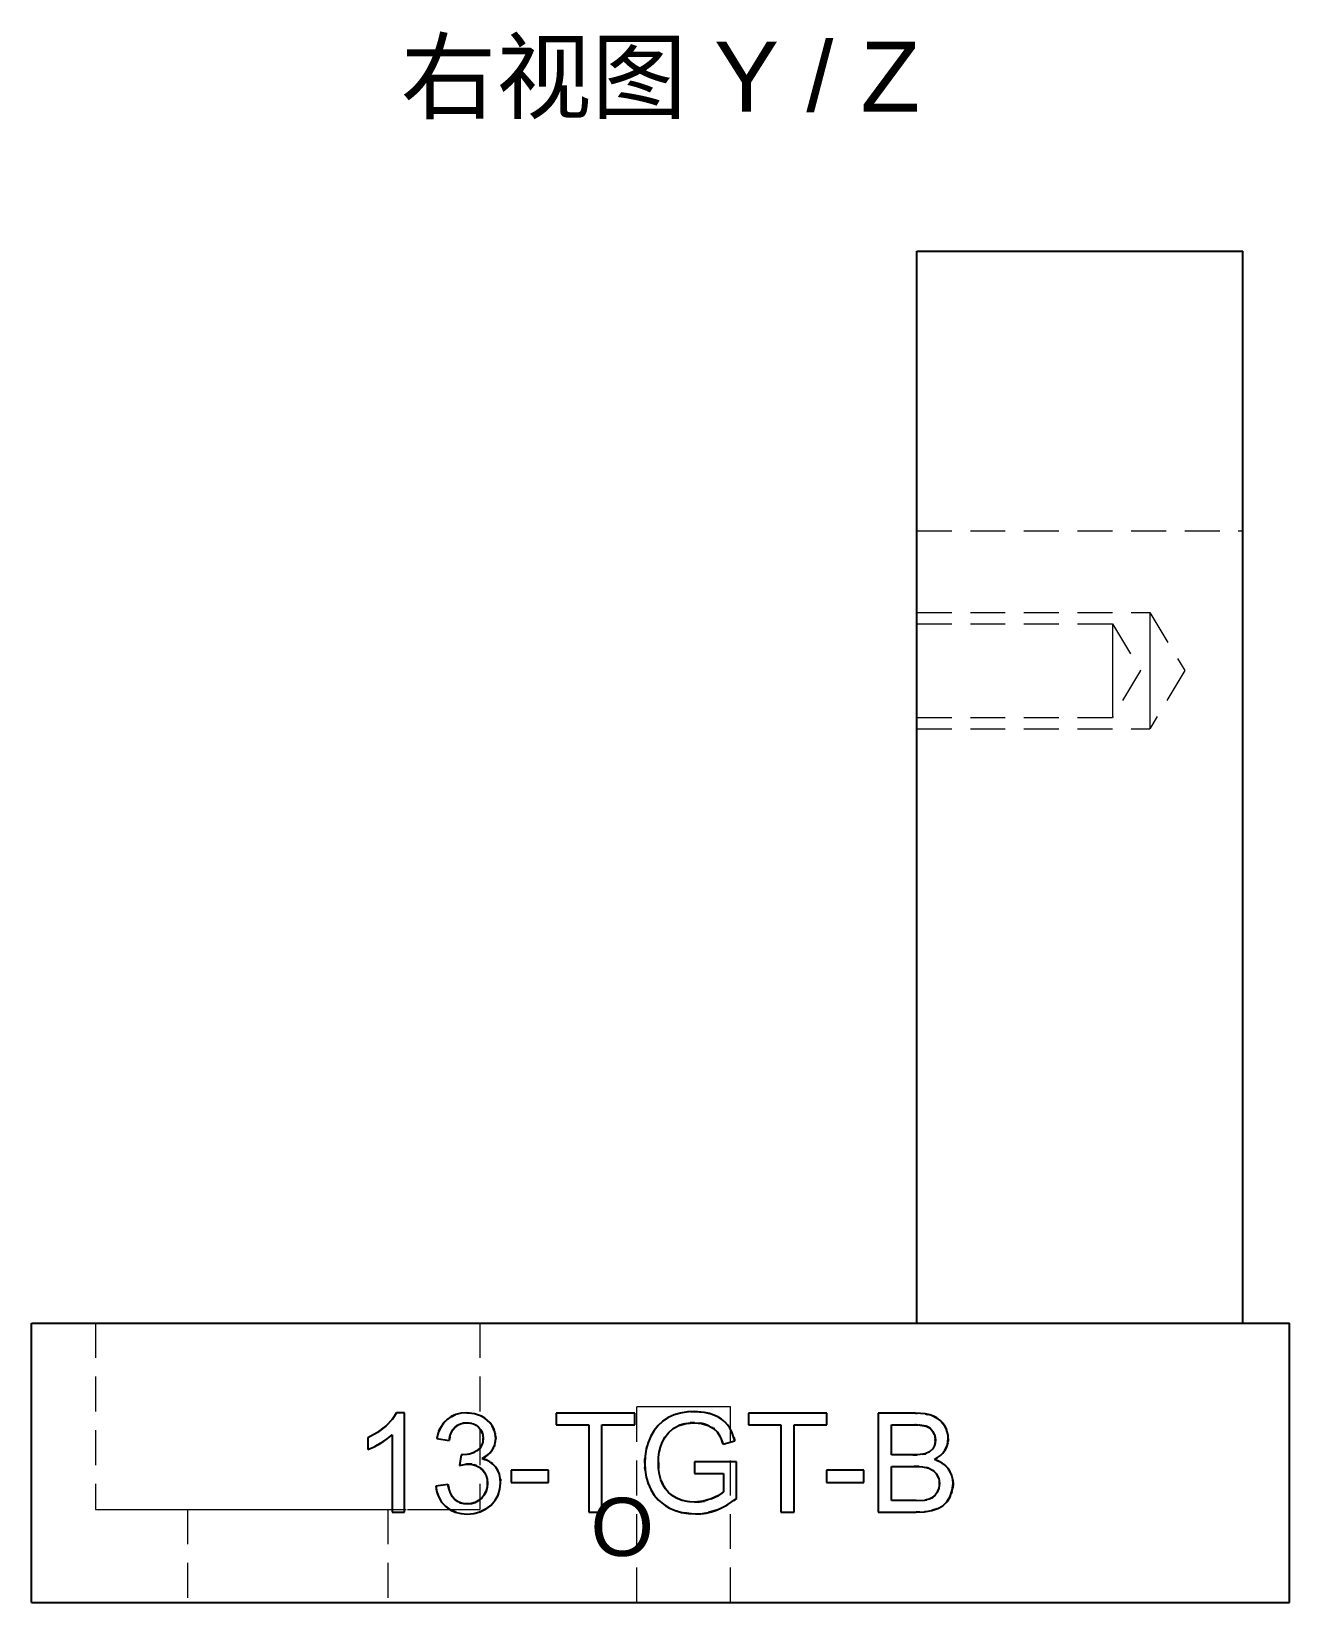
# Model space of a CAD drawing. Header units: millimetres. Extents: x 10 to 336, y 32 to 137.
# Drawn here: x 10.5 to 37.5, y 80.5 to 114.22 of the extents above; entities that cross this region are included whole.
import ezdxf
from ezdxf.enums import TextEntityAlignment as Align

# ---------------------------------------------------------------- set-up
doc = ezdxf.new("R2010")
doc.units = ezdxf.units.MM
doc.linetypes.add('WP_HIDDEN', pattern=[2.3, 1.5, -0.8])
for name, color, linetype, lineweight in [('ANNOTATIONS', 7, 'CONTINUOUS', 18), ('HIDDEN', 7, 'WP_HIDDEN', 13), ('VISIBLE', 7, 'CONTINUOUS', 25)]:
    doc.layers.add(name, color=color, linetype=linetype, lineweight=lineweight)
doc.styles.add('CJK', font='Arial Unicode.ttf')

msp = doc.modelspace()

# ---------------------------------------------------------------- linework, layer by layer
at = {"layer": 'HIDDEN', "ltscale": 0.5}
for p, q in [((29.5, 103.5), (29.5, 109.5)), ((36.5, 103.5), (36.5, 109.5)), ((29.5, 103.5), (36.5, 103.5)), ((29.5, 101.75), (34.5, 101.75)), ((29.5, 101.505), (33.7, 101.505)), ((33.7, 101.505), (34.30386, 100.5)), ((34.5, 101.75), (35.25108, 100.5)), ((34.30386, 100.5), (33.7, 99.495)), ((35.25108, 100.5), (34.5, 99.25)), ((29.5, 99.495), (33.7, 99.495)), ((29.5, 99.25), (34.5, 99.25)), ((11.875, 86.5), (11.875, 82.5)), ((20.125, 86.5), (20.125, 82.5)), ((29.5, 86.5), (36.5, 86.5)), ((23.495, 80.5), (23.495, 84.7)), ((25.505, 80.5), (25.505, 84.7)), ((13.85, 82.5), (13.85, 80.5)), ((18.15, 82.5), (18.15, 80.5))]:
    msp.add_line(p, q, dxfattribs=at)
for points in [[(29.5, 101.75), (29.5, 101.71866), (29.5, 101.62621), (29.5, 101.47729), (29.5, 101.27936), (29.5, 101.04235), (29.5, 100.77815), (29.5, 100.5), (29.5, 100.22185), (29.5, 99.95765), (29.5, 99.72064), (29.5, 99.52271), (29.5, 99.37379), (29.5, 99.28134), (29.5, 99.25)], [(29.5, 101.505), (29.5, 101.4798), (29.5, 101.40547), (29.5, 101.28574), (29.5, 101.12661), (29.5, 100.93605), (29.5, 100.72363), (29.5, 100.5), (29.5, 100.27637), (29.5, 100.06395), (29.5, 99.87339), (29.5, 99.71426), (29.5, 99.59453), (29.5, 99.5202), (29.5, 99.495)], [(33.7, 101.505), (33.7, 101.4798), (33.7, 101.40547), (33.7, 101.28574), (33.7, 101.12661), (33.7, 100.93605), (33.7, 100.72363), (33.7, 100.5), (33.7, 100.27637), (33.7, 100.06395), (33.7, 99.87339), (33.7, 99.71426), (33.7, 99.59453), (33.7, 99.5202), (33.7, 99.495)], [(34.5, 101.75), (34.5, 101.71866), (34.5, 101.62621), (34.5, 101.47729), (34.5, 101.27936), (34.5, 101.04235), (34.5, 100.77815), (34.5, 100.5), (34.5, 100.22185), (34.5, 99.95765), (34.5, 99.72064), (34.5, 99.52271), (34.5, 99.37379), (34.5, 99.28134), (34.5, 99.25)], [(11.875, 86.5), (11.97842, 86.5), (12.2835, 86.5), (12.77495, 86.5), (13.4281, 86.5), (14.21023, 86.5), (15.0821, 86.5), (16, 86.5), (16.9179, 86.5), (17.78977, 86.5), (18.5719, 86.5), (19.22505, 86.5), (19.7165, 86.5), (20.02158, 86.5), (20.125, 86.5)], [(25.505, 84.7), (25.4798, 84.7), (25.40547, 84.7), (25.28574, 84.7), (25.12661, 84.7), (24.93605, 84.7), (24.72363, 84.7), (24.5, 84.7), (24.27637, 84.7), (24.06395, 84.7), (23.87339, 84.7), (23.71426, 84.7), (23.59453, 84.7), (23.5202, 84.7), (23.495, 84.7)], [(18.16936, 84.34927), (18.29122, 84.49468)], [(19.27435, 84.24448), (19.35347, 84.36308)], [(19.60231, 84.53402), (19.71602, 84.56284), (19.84074, 84.57245)], [(19.7527, 84.34765), (19.67345, 84.31913)], [(19.93188, 84.5671), (20.05025, 84.54245), (20.16124, 84.49776)], [(20.05621, 84.29755), (20.005, 84.32648), (19.94816, 84.34603)], [(20.16124, 84.49776), (20.20311, 84.47444)], [(20.21005, 84.47017), (20.31105, 84.38973)], [(20.31672, 84.38389), (20.3853, 84.294)], [(23.79334, 84.06994), (23.86451, 84.19453), (23.9496, 84.30218)], [(24.16678, 84.46948), (24.29455, 84.52708), (24.43176, 84.56803)], [(24.39591, 84.30053), (24.29415, 84.2489)], [(24.43947, 84.56977), (24.61792, 84.59591)], [(24.54212, 84.34322), (24.51308, 84.3373)], [(24.63448, 84.35544), (24.5541, 84.34535)], [(24.61792, 84.59591), (24.6438, 84.59763)], [(24.84062, 84.35216), (24.72947, 84.35926)], [(24.86597, 84.34838), (24.84572, 84.35147)], [(24.92332, 84.33647), (24.92332, 84.33647)], [(24.92431, 84.58524), (24.9692, 84.57722)], [(24.94507, 84.33065), (24.94038, 84.33197)], [(25.12231, 84.25015), (25.02241, 84.30343)], [(25.04945, 84.55787), (25.14496, 84.52531)], [(25.14496, 84.52531), (25.20651, 84.49797)], [(25.21988, 84.49125), (25.26489, 84.46623)], [(25.27444, 84.46039), (25.38355, 84.37612)], [(25.43718, 84.31721), (25.51498, 84.19509), (25.57594, 84.04605)], [(29.45607, 84.31192), (29.37891, 84.31285)], [(29.4841, 84.31103), (29.46917, 84.31154)], [(29.50088, 84.31034), (29.50088, 84.31034)], [(29.51686, 84.56313), (29.6889, 84.54776)], [(29.5414, 84.30805), (29.52185, 84.30927)], [(29.56821, 84.30597), (29.56821, 84.30597)], [(29.73156, 84.53974), (29.82115, 84.51492)], [(29.94699, 84.452), (29.99309, 84.41663)], [(30.00541, 84.40561), (30.03197, 84.37906)], [(17.72195, 84.03876), (17.92614, 84.15194)], [(18.12323, 84.00268), (18.0645, 83.96295)], [(18.24403, 84.10112), (18.12773, 84.00589)], [(19.20119, 84.02136), (19.24621, 84.18216)], [(19.53621, 84.19265), (19.50253, 84.12669), (19.47723, 84.04967)], [(20.12114, 83.8086), (20.17019, 83.8879), (20.19288, 83.98583)], [(20.19459, 84.02571), (20.18025, 84.12875)], [(20.42708, 84.2096), (20.45002, 84.13539)], [(20.46289, 84.01991), (20.45734, 83.94632), (20.44071, 83.87642)], [(20.45431, 84.11456), (20.45978, 84.0773)], [(23.70968, 83.84591), (23.74622, 83.95961), (23.79334, 84.06994)], [(24.07429, 84.01592), (24.03481, 83.93579)], [(24.14249, 84.11517), (24.09504, 84.04996)], [(24.28345, 84.24219), (24.27114, 84.23411)], [(25.12697, 84.24699), (25.12696, 84.24699)], [(25.14423, 84.23458), (25.1398, 84.23787)], [(25.19015, 84.19491), (25.1561, 84.22535)], [(25.31835, 83.9781), (25.28279, 84.06104)], [(29.6555, 84.29454), (29.64955, 84.29564)], [(29.84733, 84.17291), (29.78622, 84.2403)], [(29.8437, 83.80092), (29.88175, 83.87545), (29.89758, 83.96538)], [(29.89757, 84.00772), (29.87964, 84.10497)], [(30.1399, 84.20499), (30.16887, 84.09895)], [(30.17207, 83.9655), (30.1669, 83.93099)], [(30.17044, 84.08833), (30.17508, 84.01991)], [(17.85987, 83.84672), (17.72195, 83.78642)], [(17.86977, 83.85168), (17.8648, 83.84918)], [(19.74639, 83.67088), (19.76098, 83.6704)], [(19.76098, 83.6704), (19.88105, 83.68257)], [(20.00644, 83.72608), (20.06117, 83.75742)], [(20.35403, 83.72275), (20.3003, 83.67007), (20.23607, 83.62425)], [(20.42893, 83.84451), (20.41555, 83.81525)], [(23.6667, 83.58637), (23.70005, 83.80813)], [(23.97415, 83.73158), (23.95873, 83.62189), (23.95359, 83.50798)], [(24.03481, 83.93579), (23.98016, 83.76082)], [(29.50736, 83.67221), (29.63264, 83.68391)], [(29.697, 83.6998), (29.76922, 83.73312)], [(29.7718, 83.73472), (29.8437, 83.80092)], [(30.06836, 83.71672), (30.01133, 83.6571), (29.942, 83.60504)], [(30.16187, 83.90753), (30.14447, 83.8511)], [(19.82297, 83.47019), (19.68991, 83.44417)], [(19.99566, 83.45822), (19.95307, 83.46716)], [(20.1076, 83.40914), (20.04696, 83.44095)], [(20.20604, 83.6071), (20.16994, 83.58919)], [(20.24628, 83.56647), (20.35437, 83.51136)], [(20.39182, 83.48315), (20.46289, 83.40864)], [(20.46289, 83.40864), (20.51364, 83.32552), (20.54766, 83.23135)], [(23.66608, 83.40441), (23.66355, 83.49057)], [(23.73519, 83.05905), (23.69496, 83.19753), (23.67108, 83.34345)], [(23.95889, 83.38076), (23.97953, 83.23995), (24.01575, 83.11392)], [(29.7013, 83.39859), (29.54933, 83.41687)], [(29.84729, 83.33943), (29.75669, 83.38398)], [(29.92693, 83.59569), (29.87779, 83.56889)], [(29.87779, 83.56889), (29.92544, 83.5532)], [(29.92564, 83.26071), (29.88131, 83.31201)], [(29.98894, 83.52608), (30.07092, 83.47688)], [(30.17436, 83.37601), (30.23163, 83.28039), (30.26619, 83.17398)], [(19.3294, 82.62449), (19.27006, 82.70521), (19.22456, 82.79453), (19.1929, 82.89244), (19.17508, 82.99895)], [(19.45582, 82.95276), (19.49016, 82.85735), (19.53321, 82.77904)], [(20.28417, 83.13881), (20.26895, 83.20176), (20.24454, 83.25977)], [(20.5673, 83.06566), (20.55461, 82.93174), (20.51655, 82.80842), (20.4531, 82.69571), (20.36427, 82.59361)], [(20.54766, 83.23133), (20.56313, 83.14528)], [(20.56568, 83.1159), (20.5673, 83.06566)], [(23.79407, 82.92353), (23.74214, 83.04023)], [(24.05148, 83.0323), (24.11565, 82.92972)], [(29.97065, 82.93827), (29.9861, 83.03334)], [(29.98474, 83.09413), (29.97167, 83.164)], [(30.27156, 82.9604), (30.24926, 82.86182)], [(30.26619, 83.17398), (30.26938, 83.1573)], [(19.66077, 82.66262), (19.68346, 82.65116)], [(19.72874, 82.63383), (19.85234, 82.61608)], [(20.16341, 82.7437), (20.21473, 82.80513)], [(20.262, 82.89534), (20.26529, 82.90443)], [(23.83423, 82.85296), (23.79407, 82.92353)], [(23.91808, 82.74018), (23.85127, 82.82683)], [(23.97202, 82.68394), (23.93202, 82.72466)], [(24.10593, 82.57895), (23.97426, 82.68181)], [(24.11565, 82.92971), (24.12729, 82.91485)], [(24.16366, 82.87367), (24.21686, 82.82475)], [(24.25318, 82.79731), (24.33645, 82.74806)], [(24.59181, 82.66624), (24.73382, 82.65524)], [(24.94148, 82.67859), (25.09057, 82.72558)], [(25.24376, 82.79838), (25.31482, 82.84388)], [(25.56553, 82.68432), (25.44399, 82.60329)], [(29.71374, 82.70698), (29.78618, 82.73058)], [(29.883, 82.79254), (29.92756, 82.84662)], [(30.12089, 82.63485), (30.05906, 82.57838)], [(30.15647, 82.67853), (30.13166, 82.64707)], [(30.24392, 82.8457), (30.21496, 82.77633)], [(11.875, 82.5), (11.97842, 82.5), (12.2835, 82.5), (12.77495, 82.5), (13.4281, 82.5), (14.21023, 82.5), (15.0821, 82.5), (16, 82.5), (16.9179, 82.5), (17.78977, 82.5), (18.5719, 82.5), (19.22505, 82.5), (19.7165, 82.5), (20.02158, 82.5), (20.125, 82.5)], [(13.85, 82.5), (13.9039, 82.5), (14.06292, 82.5), (14.31906, 82.5), (14.6595, 82.5), (15.06715, 82.5), (15.52158, 82.5), (16, 82.5), (16.47842, 82.5), (16.93285, 82.5), (17.3405, 82.5), (17.68094, 82.5), (17.93708, 82.5), (18.0961, 82.5), (18.15, 82.5)], [(19.85089, 82.4), (19.72864, 82.4086), (19.6162, 82.43442)], [(20.11364, 82.44095), (19.98794, 82.41024), (19.85089, 82.4)], [(24.32508, 82.47217), (24.18055, 82.5356)], [(24.49749, 82.42497), (24.36166, 82.45975)], [(24.74977, 82.40145), (24.66857, 82.40376)], [(25.03053, 82.43293), (24.89124, 82.40932), (24.74977, 82.40145)], [(25.4009, 82.57811), (25.20224, 82.48484)], [(29.67503, 82.44706), (29.56301, 82.43916)], [(29.8263, 82.47324), (29.69385, 82.4492)], [(30.05906, 82.57838), (29.93555, 82.5091)], [(13.85, 80.5), (13.9039, 80.5), (14.06292, 80.5), (14.31906, 80.5), (14.6595, 80.5), (15.06715, 80.5), (15.52158, 80.5), (16, 80.5), (16.47842, 80.5), (16.93285, 80.5), (17.3405, 80.5), (17.68094, 80.5), (17.93708, 80.5), (18.0961, 80.5), (18.15, 80.5)], [(25.505, 80.5), (25.4798, 80.5), (25.40547, 80.5), (25.28574, 80.5), (25.12661, 80.5), (24.93605, 80.5), (24.72363, 80.5), (24.5, 80.5), (24.27637, 80.5), (24.06395, 80.5), (23.87339, 80.5), (23.71426, 80.5), (23.59453, 80.5), (23.5202, 80.5), (23.495, 80.5)]]:
    msp.add_lwpolyline(points, dxfattribs=at)
at = {"layer": 'VISIBLE'}
for p, q in [((29.5, 86.5), (29.5, 109.5)), ((29.5, 109.5), (36.5, 109.5)), ((36.5, 86.5), (36.5, 109.5)), ((10.5, 80.5), (10.5, 86.5)), ((10.5, 86.5), (37.5, 86.5)), ((37.5, 80.5), (37.5, 86.5)), ((18.50508, 84.57245), (18.33685, 84.57245)), ((18.50508, 82.43771), (18.50508, 84.57245)), ((21.76084, 84.56374), (21.76084, 84.31285)), ((23.44601, 84.56374), (21.76084, 84.56374)), ((21.76084, 84.31285), (22.46131, 84.31285)), ((22.46131, 84.31285), (22.46131, 82.43771)), ((22.74265, 84.31285), (23.44601, 84.31285)), ((22.74265, 82.43771), (22.74265, 84.31285)), ((23.44601, 84.31285), (23.44601, 84.56374)), ((25.8853, 84.56374), (25.8853, 84.31285)), ((27.57047, 84.56374), (25.8853, 84.56374)), ((25.8853, 84.31285), (26.58576, 84.31285)), ((26.58576, 84.31285), (26.58576, 82.43771)), ((26.86711, 84.31285), (27.57047, 84.31285)), ((26.86711, 82.43771), (26.86711, 84.31285)), ((27.57047, 84.31285), (27.57047, 84.56374)), ((29.47027, 84.56374), (28.67264, 84.56374)), ((28.67264, 84.56374), (28.67264, 82.43771)), ((28.95399, 83.6704), (28.95399, 84.31285)), ((28.95399, 84.31285), (29.37891, 84.31285)), ((17.72195, 84.03876), (17.72195, 83.78642)), ((18.24403, 84.10112), (18.24403, 82.43771)), ((19.20119, 84.02136), (19.46223, 83.97495)), ((25.34436, 83.89954), (25.59815, 83.96915)), ((19.71892, 83.6733), (19.68991, 83.44417)), ((29.41371, 83.6704), (28.95399, 83.6704)), ((21.59842, 83.3383), (20.79644, 83.3383)), ((20.79644, 83.3383), (20.79644, 83.07581)), ((21.59842, 83.07581), (21.59842, 83.3383)), ((25.63006, 83.52248), (24.72947, 83.52103)), ((24.72947, 83.52103), (24.72947, 83.27159)), ((25.63006, 82.73355), (25.63006, 83.52248)), ((28.36229, 83.3383), (27.56032, 83.3383)), ((27.56032, 83.3383), (27.56032, 83.07581)), ((28.36229, 83.07581), (28.36229, 83.3383)), ((28.95399, 82.6886), (28.95399, 83.41951)), ((28.95399, 83.41951), (29.44562, 83.41951)), ((19.43612, 83.03375), (19.17508, 82.99895)), ((20.79644, 83.07581), (21.59842, 83.07581)), ((24.72947, 83.27159), (25.35452, 83.27159)), ((25.35452, 83.27159), (25.35452, 82.87568)), ((27.56032, 83.07581), (28.36229, 83.07581)), ((29.48332, 82.6886), (28.95399, 82.6886)), ((18.24403, 82.43771), (18.50508, 82.43771)), ((22.46131, 82.43771), (22.74265, 82.43771)), ((26.58576, 82.43771), (26.86711, 82.43771)), ((28.67264, 82.43771), (29.48332, 82.43771)), ((10.5, 80.5), (37.5, 80.5))]:
    msp.add_line(p, q, dxfattribs=at)
for points in [[(18.33685, 84.57245), (18.2435, 84.43096), (18.10481, 84.2882)], [(18.10481, 84.2882), (18.16936, 84.34927)], [(18.29122, 84.49468), (18.33685, 84.57245)], [(19.41872, 84.42815), (19.34077, 84.34771), (19.27854, 84.2525), (19.23211, 84.14335), (19.20119, 84.02136)], [(19.35347, 84.36308), (19.41872, 84.42815)], [(19.84074, 84.57245), (19.72107, 84.56363), (19.61029, 84.53679), (19.50929, 84.4916), (19.41872, 84.42815)], [(19.41872, 84.42815), (19.50568, 84.48953), (19.60231, 84.53402)], [(19.59275, 84.2621), (19.64675, 84.30402), (19.70717, 84.33397), (19.77385, 84.35188), (19.84654, 84.35781)], [(19.67345, 84.31913), (19.59275, 84.2621)], [(19.84654, 84.35781), (19.7527, 84.34765)], [(20.16124, 84.49776), (20.00764, 84.55383), (19.84074, 84.57245)], [(19.84074, 84.57245), (19.93188, 84.5671)], [(19.84654, 84.35781), (19.91951, 84.35198), (19.98581, 84.33436), (20.04518, 84.30487), (20.09743, 84.26355)], [(19.94816, 84.34603), (19.84654, 84.35781)], [(20.09743, 84.26355), (20.05621, 84.29755)], [(20.3853, 84.294), (20.3421, 84.35526), (20.29027, 84.40968), (20.22992, 84.45719), (20.16124, 84.49776)], [(20.20311, 84.47444), (20.21005, 84.47017)], [(20.31105, 84.38973), (20.31672, 84.38389)], [(24.16678, 84.46948), (24.05161, 84.39521), (23.95068, 84.30335), (23.86454, 84.19458), (23.79334, 84.06994)], [(23.9496, 84.30218), (24.05092, 84.39467), (24.16678, 84.46948)], [(24.72802, 84.6), (24.57617, 84.59209), (24.43147, 84.56796), (24.29476, 84.52716), (24.16678, 84.46948)], [(24.16895, 84.14608), (24.26919, 84.23279), (24.39591, 84.30053)], [(24.39591, 84.30053), (24.55068, 84.34476), (24.72947, 84.35926)], [(24.51308, 84.3373), (24.39591, 84.30053)], [(24.43176, 84.56803), (24.43947, 84.56977)], [(24.5541, 84.34535), (24.54212, 84.34322)], [(24.61792, 84.59591), (24.61792, 84.59591)], [(24.72947, 84.35926), (24.63448, 84.35544)], [(24.6438, 84.59763), (24.72802, 84.6)], [(25.14496, 84.52531), (25.04828, 84.5582), (24.94641, 84.58153), (24.72802, 84.6)], [(24.72802, 84.6), (24.92431, 84.58524)], [(24.72947, 84.35926), (24.88283, 84.34537), (25.02241, 84.30343)], [(24.84572, 84.35147), (24.84062, 84.35216)], [(24.92332, 84.33647), (24.86597, 84.34838)], [(24.94038, 84.33197), (24.92332, 84.33647)], [(25.02241, 84.30343), (24.94507, 84.33065)], [(24.9692, 84.57722), (25.04945, 84.55787)], [(25.02241, 84.30343), (25.13883, 84.23859), (25.22544, 84.15478)], [(25.43718, 84.31721), (25.37881, 84.38063), (25.31046, 84.43646), (25.2324, 84.48468), (25.14496, 84.52531)], [(25.20651, 84.49797), (25.21988, 84.49125)], [(25.26489, 84.46623), (25.27444, 84.46039)], [(25.38355, 84.37612), (25.43718, 84.31721)], [(25.59815, 83.96915), (25.53106, 84.16196), (25.48751, 84.24448), (25.43718, 84.31721)], [(29.37891, 84.31285), (29.5712, 84.30571), (29.70231, 84.28312)], [(29.46917, 84.31154), (29.45607, 84.31192)], [(29.86111, 84.49921), (29.77972, 84.52794), (29.68697, 84.54807), (29.47027, 84.56374)], [(29.47027, 84.56374), (29.51686, 84.56313)], [(29.50088, 84.31034), (29.4841, 84.31103)], [(29.52185, 84.30927), (29.50088, 84.31034)], [(29.56821, 84.30597), (29.5414, 84.30805)], [(29.64955, 84.29564), (29.56821, 84.30597)], [(29.6889, 84.54776), (29.73156, 84.53974)], [(29.82115, 84.51492), (29.86111, 84.49921)], [(30.09169, 84.30053), (30.04603, 84.36323), (29.99231, 84.41731), (29.93061, 84.46266), (29.86111, 84.49921)], [(29.86111, 84.49921), (29.94699, 84.452)], [(29.99309, 84.41663), (30.00541, 84.40561)], [(30.03197, 84.37906), (30.09169, 84.30053)], [(30.17508, 84.01991), (30.16985, 84.09249), (30.15417, 84.16352), (30.12808, 84.2329), (30.09169, 84.30053)], [(30.09169, 84.30053), (30.1399, 84.20499)], [(18.10481, 84.2882), (17.92635, 84.15208), (17.72195, 84.03876)], [(17.92614, 84.15194), (18.10481, 84.2882)], [(17.99677, 83.92129), (18.13426, 84.01061), (18.24403, 84.10112)], [(18.0645, 83.96295), (17.99677, 83.92129)], [(18.12773, 84.00589), (18.12323, 84.00268)], [(19.24621, 84.18216), (19.27435, 84.24448)], [(19.46223, 83.97495), (19.48094, 84.06353), (19.50883, 84.14128), (19.54608, 84.20761), (19.59275, 84.2621)], [(19.47723, 84.04967), (19.46223, 83.97495)], [(19.59275, 84.2621), (19.53621, 84.19265)], [(20.19459, 84.02571), (20.18639, 83.9416), (20.16147, 83.86845), (20.11965, 83.80693), (20.06117, 83.75742)], [(20.09743, 84.26355), (20.13995, 84.21332), (20.17036, 84.15683), (20.18856, 84.09422), (20.19459, 84.02571)], [(20.18025, 84.12875), (20.14805, 84.20082), (20.09743, 84.26355)], [(20.19288, 83.98583), (20.19459, 84.02571)], [(20.46289, 84.01991), (20.44346, 84.16105), (20.3853, 84.294)], [(20.3853, 84.294), (20.42708, 84.2096)], [(20.38893, 83.76902), (20.44441, 83.88834), (20.46289, 84.01991)], [(20.45002, 84.13539), (20.45431, 84.11456)], [(20.45978, 84.0773), (20.46289, 84.01991)], [(23.79334, 84.06994), (23.73645, 83.93254), (23.69583, 83.78983), (23.67157, 83.64232), (23.66355, 83.49057)], [(24.03481, 83.93579), (24.09231, 84.04571), (24.16895, 84.14608)], [(24.09504, 84.04996), (24.07429, 84.01592)], [(24.16895, 84.14608), (24.14249, 84.11517)], [(24.27114, 84.23411), (24.16895, 84.14608)], [(24.29415, 84.2489), (24.28345, 84.24219)], [(25.12696, 84.24699), (25.12231, 84.25015)], [(25.1398, 84.23787), (25.12697, 84.24699)], [(25.1561, 84.22535), (25.14423, 84.23458)], [(25.22544, 84.15478), (25.19015, 84.19491)], [(25.22544, 84.15478), (25.29112, 84.04367), (25.34436, 83.89954)], [(25.28279, 84.06104), (25.22544, 84.15478)], [(25.34436, 83.89954), (25.31835, 83.9781)], [(25.57594, 84.04605), (25.59815, 83.96915)], [(29.70231, 84.28312), (29.6555, 84.29454)], [(29.78622, 84.2403), (29.70231, 84.28312)], [(29.70231, 84.28312), (29.78567, 84.24072), (29.84733, 84.17291)], [(29.89809, 83.98655), (29.88455, 83.88449), (29.8437, 83.80092)], [(29.87964, 84.10497), (29.84733, 84.17291)], [(29.84733, 84.17291), (29.88543, 84.08598), (29.89809, 83.98655)], [(29.89809, 83.98655), (29.89757, 84.00772)], [(29.89758, 83.96538), (29.89809, 83.98655)], [(30.10112, 83.76322), (30.15657, 83.88749), (30.17508, 84.01991)], [(30.16887, 84.09895), (30.17044, 84.08833)], [(30.17508, 84.01991), (30.17207, 83.9655)], [(17.72195, 83.78642), (17.85248, 83.84307), (17.99677, 83.92129)], [(17.8648, 83.84918), (17.85987, 83.84672)], [(17.99677, 83.92129), (17.86977, 83.85168)], [(19.76098, 83.6704), (19.71892, 83.6733)], [(19.71892, 83.6733), (19.74639, 83.67088)], [(20.06117, 83.75742), (19.99233, 83.71933), (19.91925, 83.69211), (19.84207, 83.67581), (19.76098, 83.6704)], [(19.88105, 83.68257), (20.00644, 83.72608)], [(20.06117, 83.75742), (20.12114, 83.8086)], [(20.16994, 83.58919), (20.29683, 83.6672), (20.34731, 83.71515), (20.38893, 83.76902)], [(20.23607, 83.62425), (20.20604, 83.6071)], [(20.38893, 83.76902), (20.35403, 83.72275)], [(20.41555, 83.81525), (20.38893, 83.76902)], [(20.44071, 83.87642), (20.42893, 83.84451)], [(23.70005, 83.80813), (23.70968, 83.84591)], [(23.95359, 83.50798), (23.95861, 83.62056), (23.97377, 83.72954), (23.99915, 83.83468), (24.03481, 83.93579)], [(23.98016, 83.76082), (23.97415, 83.73158)], [(29.682, 83.69506), (29.57259, 83.67641), (29.41371, 83.6704)], [(29.41371, 83.6704), (29.50736, 83.67221)], [(29.63264, 83.68391), (29.682, 83.69506)], [(29.8437, 83.80092), (29.77593, 83.73737), (29.682, 83.69506)], [(29.682, 83.69506), (29.697, 83.6998)], [(29.76922, 83.73312), (29.7718, 83.73472)], [(29.87779, 83.56889), (30.0079, 83.6541), (30.05922, 83.70569), (30.10112, 83.76322)], [(30.10112, 83.76322), (30.06836, 83.71672)], [(30.14447, 83.8511), (30.10112, 83.76322)], [(30.1669, 83.93099), (30.16187, 83.90753)], [(19.68991, 83.44417), (19.79073, 83.46587), (19.87409, 83.47317)], [(19.87409, 83.47317), (19.82297, 83.47019)], [(19.87409, 83.47317), (19.96028, 83.46596), (20.03905, 83.44413), (20.11001, 83.40758), (20.17284, 83.35643)], [(19.95307, 83.46716), (19.87409, 83.47317)], [(20.04696, 83.44095), (19.99566, 83.45822)], [(20.17284, 83.35643), (20.1076, 83.40914)], [(20.46289, 83.40864), (20.40521, 83.47151), (20.33694, 83.52261), (20.25837, 83.56182), (20.16994, 83.58919)], [(20.16994, 83.58919), (20.24628, 83.56647)], [(20.17284, 83.35643), (20.22429, 83.29403), (20.26107, 83.22358), (20.28305, 83.14539), (20.29031, 83.05985)], [(20.24454, 83.25977), (20.17284, 83.35643)], [(20.35437, 83.51136), (20.39182, 83.48315)], [(20.5673, 83.06566), (20.56091, 83.16337), (20.54149, 83.2534), (20.50883, 83.33529), (20.46289, 83.40864)], [(23.66355, 83.49057), (23.6667, 83.58637)], [(23.66355, 83.49057), (23.67152, 83.33932), (23.69577, 83.19395), (23.7366, 83.05514), (23.79407, 82.92353)], [(23.67108, 83.34345), (23.66608, 83.40441)], [(24.05148, 83.0323), (24.00795, 83.1359), (23.97739, 83.25025), (23.95944, 83.37456), (23.95359, 83.50798)], [(23.95359, 83.50798), (23.95889, 83.38076)], [(29.54933, 83.41687), (29.44562, 83.41951)], [(29.44562, 83.41951), (29.6229, 83.41086), (29.75669, 83.38398)], [(29.75669, 83.38398), (29.7013, 83.39859)], [(29.75669, 83.38398), (29.85289, 83.33544), (29.92564, 83.26071)], [(29.88131, 83.31201), (29.84729, 83.33943)], [(30.17436, 83.37601), (30.11657, 83.43952), (30.04764, 83.49286), (29.96789, 83.53596), (29.87779, 83.56889)], [(29.92544, 83.5532), (29.98894, 83.52608)], [(29.942, 83.60504), (29.92693, 83.59569)], [(30.07092, 83.47688), (30.12661, 83.43), (30.17436, 83.37601)], [(30.27805, 83.05405), (30.27163, 83.14336), (30.25224, 83.22699), (30.2198, 83.30462), (30.17436, 83.37601)], [(19.17508, 82.99895), (19.19777, 82.87349), (19.2405, 82.759), (19.30342, 82.65652), (19.38609, 82.56678)], [(19.58912, 82.71397), (19.53821, 82.77183), (19.49584, 82.84499), (19.46189, 82.93262), (19.43612, 83.03375)], [(19.43612, 83.03375), (19.45582, 82.95276)], [(20.29031, 83.05985), (20.28245, 82.96977), (20.25868, 82.88677), (20.21893, 82.81131), (20.16341, 82.7437)], [(20.26529, 82.90443), (20.28405, 82.97914), (20.29031, 83.05985)], [(20.29031, 83.05985), (20.28417, 83.13881)], [(20.36427, 82.59361), (20.45269, 82.69513), (20.5165, 82.80831), (20.55472, 82.93226), (20.5673, 83.06566)], [(20.54766, 83.23135), (20.54766, 83.23133)], [(20.56313, 83.14528), (20.56568, 83.1159)], [(23.74214, 83.04023), (23.73519, 83.05905)], [(24.01575, 83.11392), (24.05148, 83.0323)], [(24.33645, 82.74806), (24.24851, 82.80061), (24.17151, 82.86568), (24.10579, 82.94305), (24.05148, 83.0323)], [(29.97167, 83.164), (29.92564, 83.26071)], [(29.92564, 83.26071), (29.97136, 83.16504), (29.98655, 83.05405)], [(29.98655, 83.05405), (29.97606, 82.95863), (29.9445, 82.87495)], [(29.98655, 83.05405), (29.98474, 83.09413)], [(29.9861, 83.03334), (29.98655, 83.05405)], [(30.21496, 82.77633), (30.2623, 82.91006), (30.27805, 83.05405)], [(30.26619, 83.17398), (30.26619, 83.17398)], [(30.26938, 83.1573), (30.27805, 83.05405)], [(30.27805, 83.05405), (30.27156, 82.9604)], [(19.38609, 82.56678), (19.3294, 82.62449)], [(19.53321, 82.77904), (19.58912, 82.71397)], [(19.85234, 82.61608), (19.77794, 82.62216), (19.70912, 82.64049), (19.64613, 82.67113), (19.58912, 82.71397)], [(19.58912, 82.71397), (19.66077, 82.66262)], [(19.68346, 82.65116), (19.72874, 82.63383)], [(20.16341, 82.7437), (20.09647, 82.68793), (20.02209, 82.64795), (19.94058, 82.62401), (19.85234, 82.61608)], [(19.85234, 82.61608), (19.94085, 82.62406), (20.0222, 82.64799), (20.09639, 82.68787), (20.16341, 82.7437)], [(20.21473, 82.80513), (20.262, 82.89534)], [(23.79407, 82.92353), (23.86703, 82.80431), (23.9561, 82.6995), (24.06087, 82.60982), (24.18055, 82.5356)], [(23.85127, 82.82683), (23.83423, 82.85296)], [(23.93202, 82.72466), (23.91808, 82.74018)], [(23.97426, 82.68181), (23.97202, 82.68394)], [(24.11565, 82.92972), (24.11565, 82.92971)], [(24.12729, 82.91485), (24.16366, 82.87367)], [(24.21686, 82.82475), (24.25318, 82.79731)], [(24.73382, 82.65524), (24.63026, 82.66103), (24.52939, 82.67843), (24.43139, 82.70747), (24.33645, 82.74806)], [(24.33645, 82.74806), (24.46164, 82.69717), (24.59181, 82.66624)], [(25.09057, 82.72558), (24.91452, 82.67285), (24.73382, 82.65524)], [(24.73382, 82.65524), (24.83837, 82.66108), (24.94148, 82.67859)], [(25.35452, 82.87568), (25.24232, 82.79756), (25.09057, 82.72558)], [(25.09057, 82.72558), (25.24376, 82.79838)], [(25.20224, 82.48484), (25.31254, 82.53208), (25.42068, 82.58945), (25.63006, 82.73355)], [(25.31482, 82.84388), (25.35452, 82.87568)], [(25.63006, 82.73355), (25.56553, 82.68432)], [(29.48332, 82.6886), (29.67475, 82.69875)], [(29.83718, 82.75676), (29.76379, 82.7219), (29.67475, 82.69875)], [(29.67475, 82.69875), (29.71374, 82.70698)], [(29.78618, 82.73058), (29.83718, 82.75676)], [(29.9445, 82.87495), (29.89669, 82.80666), (29.83718, 82.75676)], [(29.83718, 82.75676), (29.883, 82.79254)], [(29.92756, 82.84662), (29.9445, 82.87495)], [(29.9445, 82.87495), (29.97065, 82.93827)], [(30.05906, 82.57838), (30.1447, 82.663), (30.21496, 82.77633)], [(30.13166, 82.64707), (30.12089, 82.63485)], [(30.21496, 82.77633), (30.15647, 82.67853)], [(30.24926, 82.86182), (30.24392, 82.8457)], [(19.38609, 82.56678), (19.48512, 82.49343), (19.59626, 82.44115), (19.71858, 82.41015), (19.85089, 82.4)], [(19.6162, 82.43442), (19.49407, 82.48818), (19.38609, 82.56678)], [(19.85089, 82.4), (19.9973, 82.41175), (20.13269, 82.44776), (20.25543, 82.50851), (20.36427, 82.59361)], [(20.36427, 82.59361), (20.24678, 82.50316), (20.11364, 82.44095)], [(24.18055, 82.5356), (24.10593, 82.57895)], [(24.18055, 82.5356), (24.31295, 82.4766), (24.45238, 82.43462), (24.59822, 82.40967), (24.74977, 82.40145)], [(24.36166, 82.45975), (24.32508, 82.47217)], [(24.66857, 82.40376), (24.49749, 82.42497)], [(24.74977, 82.40145), (24.8651, 82.40667), (24.97906, 82.42233), (25.0915, 82.44841), (25.20224, 82.48484)], [(25.20224, 82.48484), (25.03053, 82.43293)], [(25.44399, 82.60329), (25.4009, 82.57811)], [(29.48332, 82.43771), (29.66902, 82.44643), (29.8263, 82.47324)], [(29.56301, 82.43916), (29.48332, 82.43771)], [(29.69385, 82.4492), (29.67503, 82.44706)], [(29.8263, 82.47324), (29.95406, 82.51711), (30.05906, 82.57838)], [(29.93555, 82.5091), (29.8263, 82.47324)]]:
    msp.add_lwpolyline(points, dxfattribs=at)

# ---------------------------------------------------------------- texts
at = {"layer": 'ANNOTATIONS', "style": 'CJK'}
msp.add_text('右视图 Y / Z', height=1.5, dxfattribs=at).set_placement((24, 112.5), align=Align.CENTER)
msp.add_text('O', height=1.25, dxfattribs=at).set_placement((22.5, 81.5))

doc.saveas('drawing.dxf')
